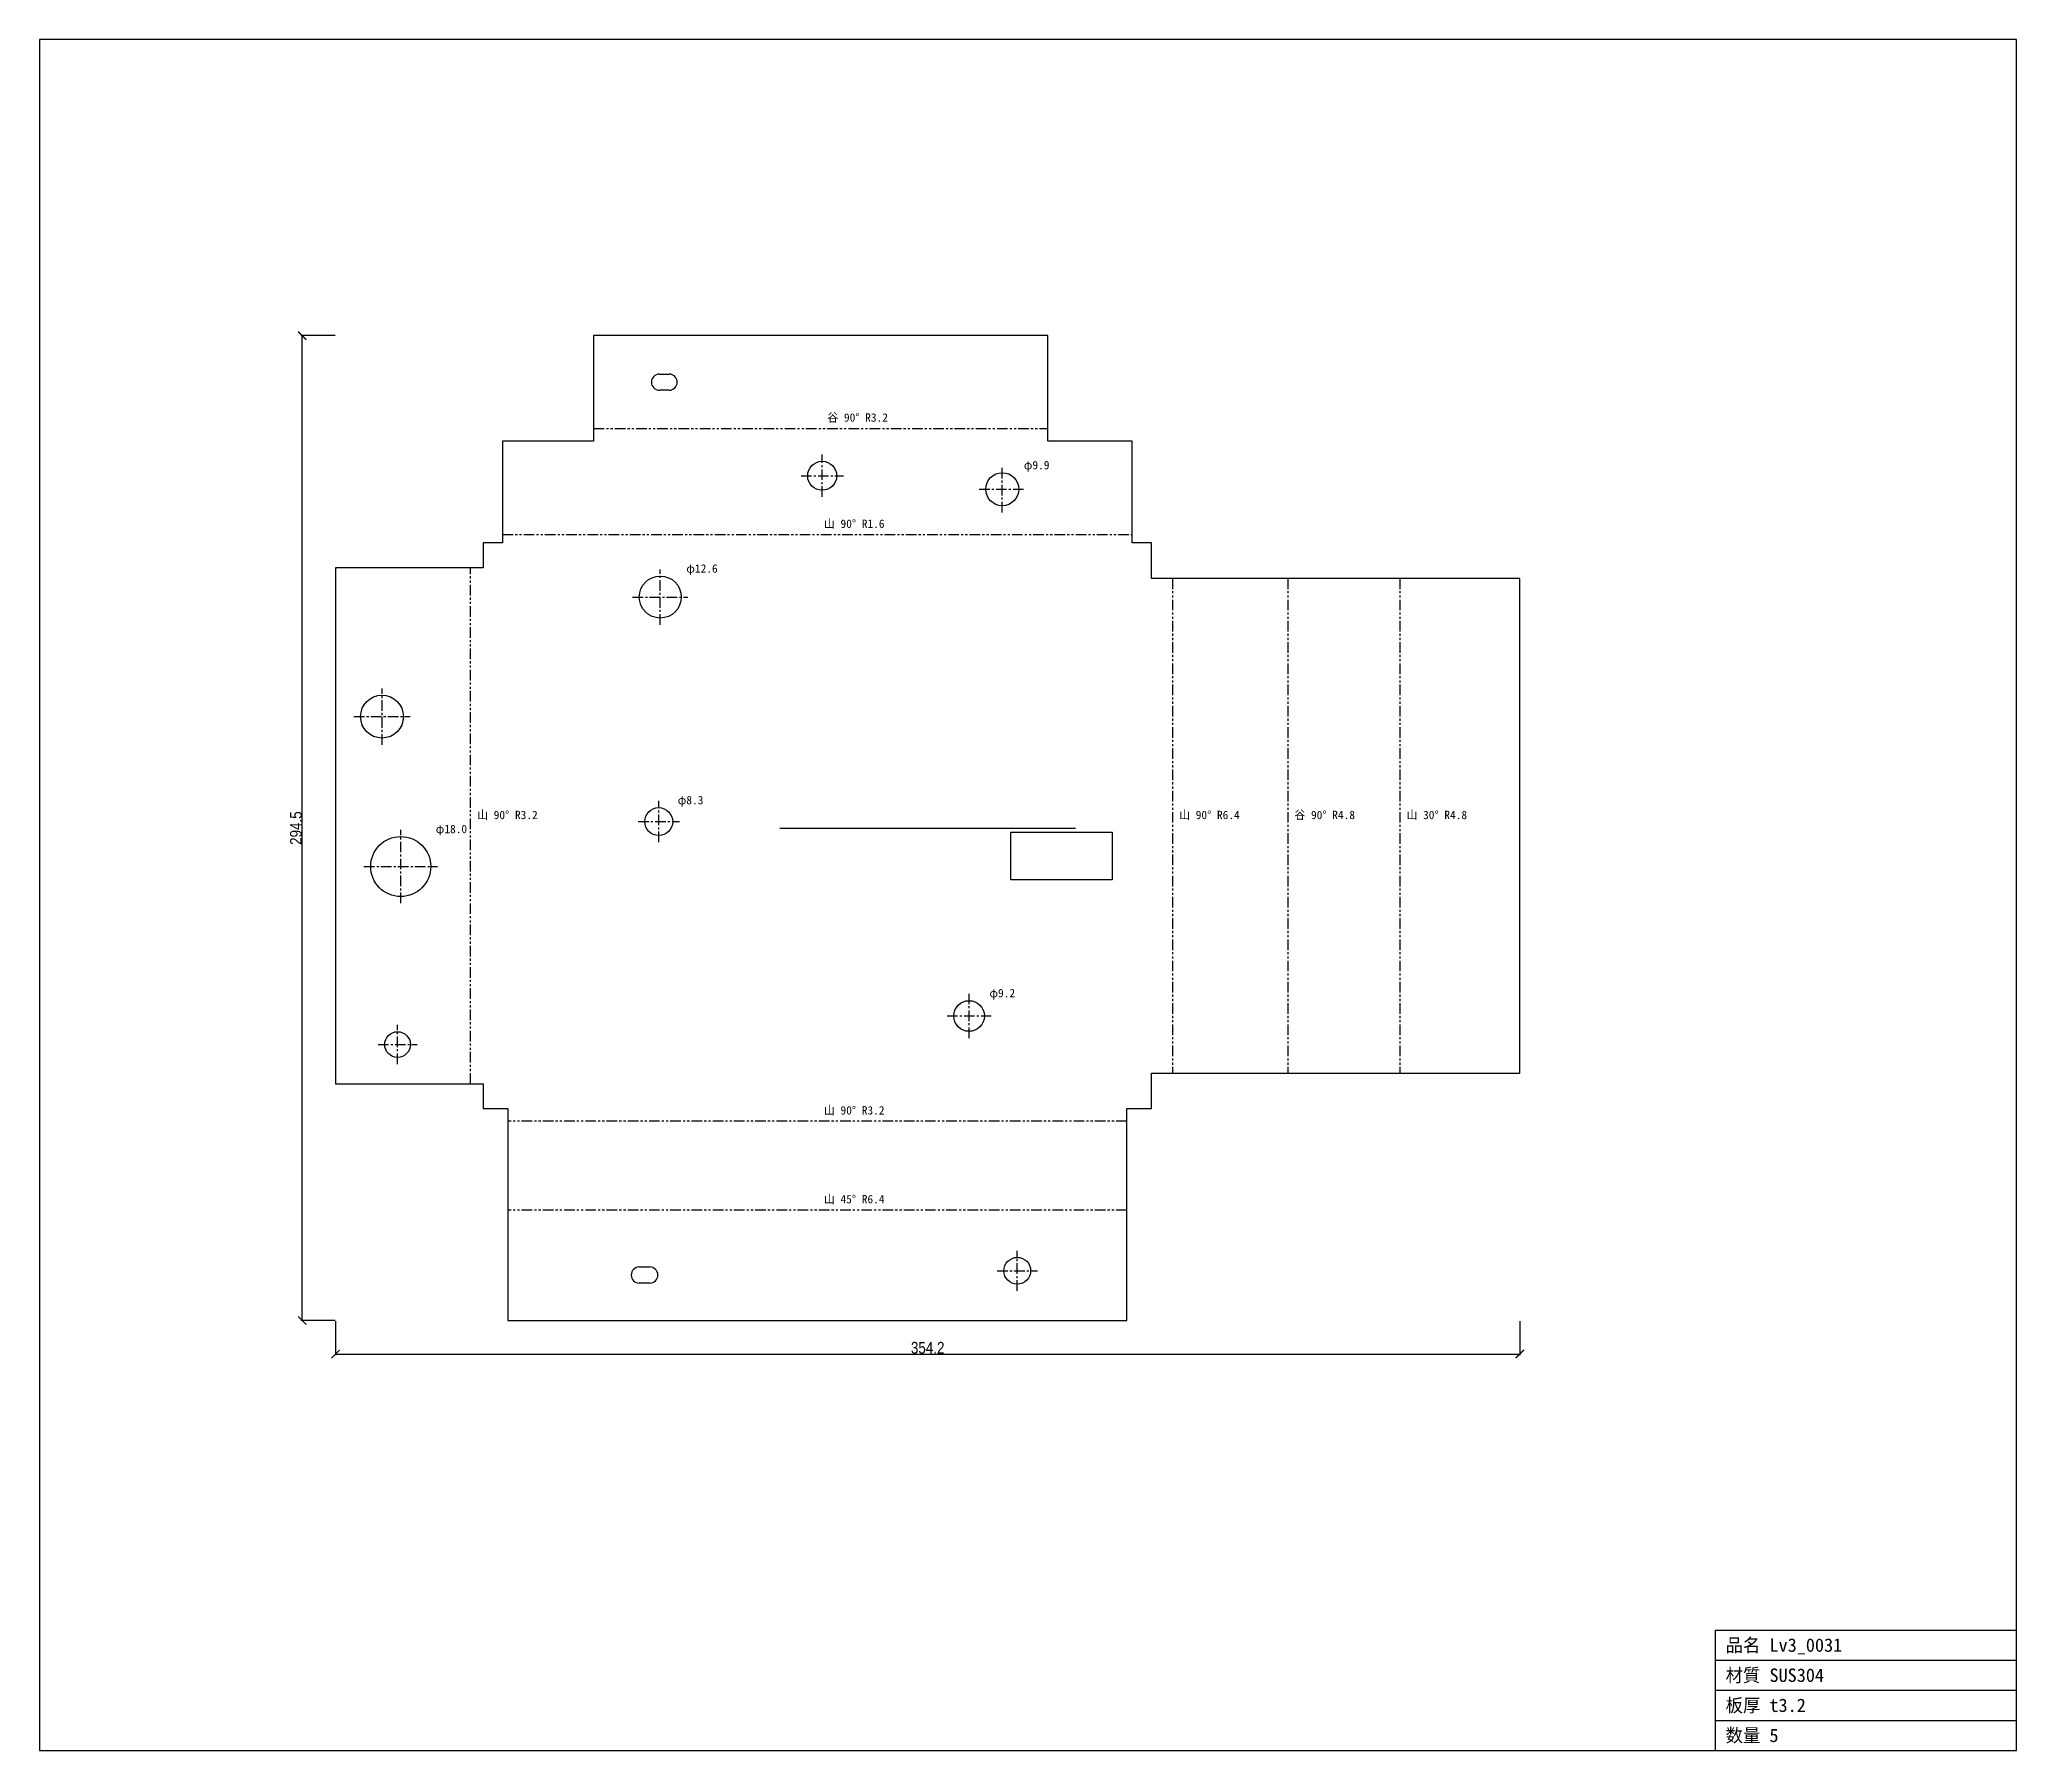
# Model space of a CAD drawing. Header units: millimetres. Extents: x -133 to 459, y -192 to 320.
import ezdxf

# ---------------------------------------------------------------- set-up
doc = ezdxf.new("R2010")
doc.units = ezdxf.units.MM
doc.linetypes.add('CENTER', pattern=[5.08, 3.175, -0.635, 0.635, -0.635])
doc.linetypes.add('PHANTOM', pattern=[6.35, 3.175, -0.635, 0.635, -0.635, 0.635, -0.635])
for name, color, linetype in [('BEND', 7, 'Continuous'), ('CENTER', 7, 'Continuous'), ('CUT', 7, 'Continuous'), ('DIM', 7, 'Continuous'), ('FRAME', 7, 'Continuous'), ('MARK', 7, 'Continuous'), ('TEXT', 7, 'Continuous')]:
    doc.layers.add(name, color=color, linetype=linetype)
doc.styles.add('OpenSansCondensed-Light', font='OpenSansCondensed-Light.ttf')
doc.dimstyles.new('EZDXF', dxfattribs={"dimtxt": 0.25, "dimasz": 0.175, "dimexe": 0.375, "dimexo": 0.125, "dimgap": 0.1, "dimtad": 1, "dimlfac": 100, "dimzin": 12, "dimdsep": 46, "dimtxsty": 'OpenSansCondensed-Light', "dimblk": 'ARCHTICK', "dimcen": 2.5, "dimazin": 3, "dimtfac": 0.5, "dimtmove": 2, "dimatfit": 3})

# ---------------------------------------------------------------- blocks, each defined once
blk = doc.blocks.new('_ARCHTICK')
at = {"color": 0, "linetype": 'BYBLOCK', "const_width": 0.15}
blk.add_lwpolyline([(-0.5, -0.5), (0.5, 0.5)], dxfattribs=at)

msp = doc.modelspace()

# ---------------------------------------------------------------- linework, layer by layer
at = {"layer": 'BEND', "color": 3, "linetype": 'PHANTOM'}
for p, q in [((33.06, 203.4), (168.88, 203.4)), ((5.8, 171.64), (194.11, 171.64)), ((-3.77, 7.4), (-3.77, 161.73)), ((206.19, 158.53), (206.19, 10.6)), ((240.67, 158.53), (240.67, 10.6)), ((274.19, 158.53), (274.19, 10.6)), ((192.51, -3.77), (7.4, -3.77)), ((192.51, -30.33), (7.4, -30.33))]:
    msp.add_line(p, q, dxfattribs=at)
at = {"layer": 'CENTER', "color": 1, "linetype": 'CENTER'}
for p, q in [((101.42, 182.9), (101.42, 195.57)), ((95.09, 189.23), (107.76, 189.23)), ((155.28, 178.28), (155.28, 192.16)), ((148.34, 185.22), (162.22, 185.22)), ((53, 144.7), (53, 161.25)), ((44.73, 152.97), (61.28, 152.97)), ((-30.23, 108.79), (-30.23, 125.61)), ((-38.64, 117.2), (-21.82, 117.2)), ((52.54, 79.65), (52.54, 91.99)), ((-24.64, 61.4), (-24.64, 83.36)), ((46.37, 85.82), (58.71, 85.82)), ((-35.62, 72.38), (-13.66, 72.38)), ((145.34, 21.11), (145.34, 34.28)), ((-25.58, 13.32), (-25.58, 25)), ((138.76, 27.69), (151.93, 27.69)), ((-31.42, 19.16), (-19.74, 19.16)), ((159.76, -54.51), (159.76, -42.49)), ((153.75, -48.5), (165.77, -48.5))]:
    msp.add_line(p, q, dxfattribs=at)
at = {"layer": 'CUT'}
for p, q in [((168.88, 231.13), (33.06, 231.13)), ((33.06, 231.13), (33.06, 199.63)), ((168.88, 199.63), (168.88, 231.13)), ((52.73, 219.62), (55.65, 219.62)), ((55.65, 214.82), (52.73, 214.82)), ((33.06, 199.63), (5.8, 199.63)), ((5.8, 199.63), (5.8, 169.13)), ((194.11, 199.63), (168.88, 199.63)), ((194.11, 169.13), (194.11, 199.63)), ((5.8, 169.13), (0, 169.13)), ((0, 169.13), (0, 161.73)), ((199.91, 169.13), (194.11, 169.13)), ((199.91, 158.53), (199.91, 169.13)), ((0, 161.73), (-44.11, 161.73)), ((-44.11, 161.73), (-44.11, 7.4)), ((310.06, 158.53), (199.91, 158.53)), ((310.06, 10.6), (310.06, 158.53)), ((157.82, 68.39), (157.82, 82.69)), ((157.82, 82.69), (188.18, 82.69)), ((188.18, 82.69), (188.18, 68.39)), ((188.18, 68.39), (157.82, 68.39)), ((-44.11, 7.4), (0, 7.4)), ((0, 7.4), (0, 0)), ((199.91, 0), (199.91, 10.6)), ((199.91, 10.6), (310.06, 10.6)), ((0, 0), (7.4, 0)), ((7.4, 0), (7.4, -63.39)), ((192.51, -63.39), (192.51, 0)), ((192.51, 0), (199.91, 0)), ((46.72, -47.36), (49.85, -47.36)), ((49.85, -52.2), (46.72, -52.2)), ((7.4, -63.39), (192.51, -63.39))]:
    msp.add_line(p, q, dxfattribs=at)
for centre, radius in [((101.42, 189.23), 4.33), ((155.28, 185.22), 4.94), ((53, 152.97), 6.28), ((-30.23, 117.2), 6.41), ((52.54, 85.82), 4.17), ((-24.64, 72.38), 8.98), ((145.34, 27.69), 4.58), ((-25.58, 19.16), 3.84), ((159.76, -48.5), 4.01)]:
    msp.add_circle(centre, radius, dxfattribs=at)
for centre, radius, start, end in [((52.73, 217.22), 2.4, 90, -90), ((55.65, 217.22), 2.4, -90, 90), ((46.72, -49.78), 2.42, 90, -90), ((49.85, -49.78), 2.42, -90, 90)]:
    msp.add_arc(centre, radius, start, end, dxfattribs=at)
at = {"layer": 'FRAME'}
for p, q in [((458.61, 319.68), (-132.65, 319.68)), ((-132.65, 319.68), (-132.65, -191.93)), ((458.61, -191.93), (458.61, 319.68)), ((368.61, -191.93), (368.61, -155.93)), ((368.61, -155.93), (458.61, -155.93)), ((368.61, -164.93), (458.61, -164.93)), ((368.61, -173.93), (458.61, -173.93)), ((368.61, -182.93), (458.61, -182.93)), ((-132.65, -191.93), (458.61, -191.93))]:
    msp.add_line(p, q, dxfattribs=at)
at = {"layer": 'MARK'}
msp.add_line((88.8, 83.87), (177.15, 83.87), dxfattribs=at)

# ---------------------------------------------------------------- texts
at = {"layer": 'TEXT'}
for s, height, p in [('谷 90° R3.2', 2.5, (102.97, 205.4)), ('φ9.9', 2.5, (161.72, 191.16)), ('山 90° R1.6', 2.5, (101.95, 173.64)), ('φ12.6', 2.5, (60.78, 160.25)), ('山 90° R3.2', 2.5, (-1.77, 86.56)), ('φ8.3', 2.5, (58.21, 90.99)), ('山 90° R6.4', 2.5, (208.19, 86.56)), ('谷 90° R4.8', 2.5, (242.67, 86.56)), ('山 30° R4.8', 2.5, (276.19, 86.56)), ('φ18.0', 2.5, (-14.16, 82.36)), ('φ9.2', 2.5, (151.43, 33.28)), ('山 90° R3.2', 2.5, (101.95, -1.77)), ('山 45° R6.4', 2.5, (101.95, -28.33)), ('品名 Lv3_0031', 4, (371.61, -162.43)), ('材質 SUS304', 4, (371.61, -171.43)), ('板厚 t3.2', 4, (371.61, -180.43)), ('数量 5', 4, (371.61, -189.43))]:
    msp.add_text(s, height=height, dxfattribs=at).set_placement(p)

# ---------------------------------------------------------------- dimensions: what is measured, and where the dimension line sits
at = {"layer": 'DIM'}
msp.add_linear_dim(base=(-54.11, -63.39), p1=(-44.11, -63.39), p2=(-44.11, 231.13), angle=90, dimstyle='EZDXF', override={"dimtxt": 3.5, "dimasz": 2.5, "dimdec": 1, "dimlfac": 1}, dxfattribs=at).render()
msp.add_linear_dim(base=(-44.11, -73.39), p1=(-44.11, -63.39), p2=(310.06, -63.39), dimstyle='EZDXF', override={"dimtxt": 3.5, "dimasz": 2.5, "dimdec": 1, "dimlfac": 1}, dxfattribs=at).render()

doc.saveas('drawing.dxf')
